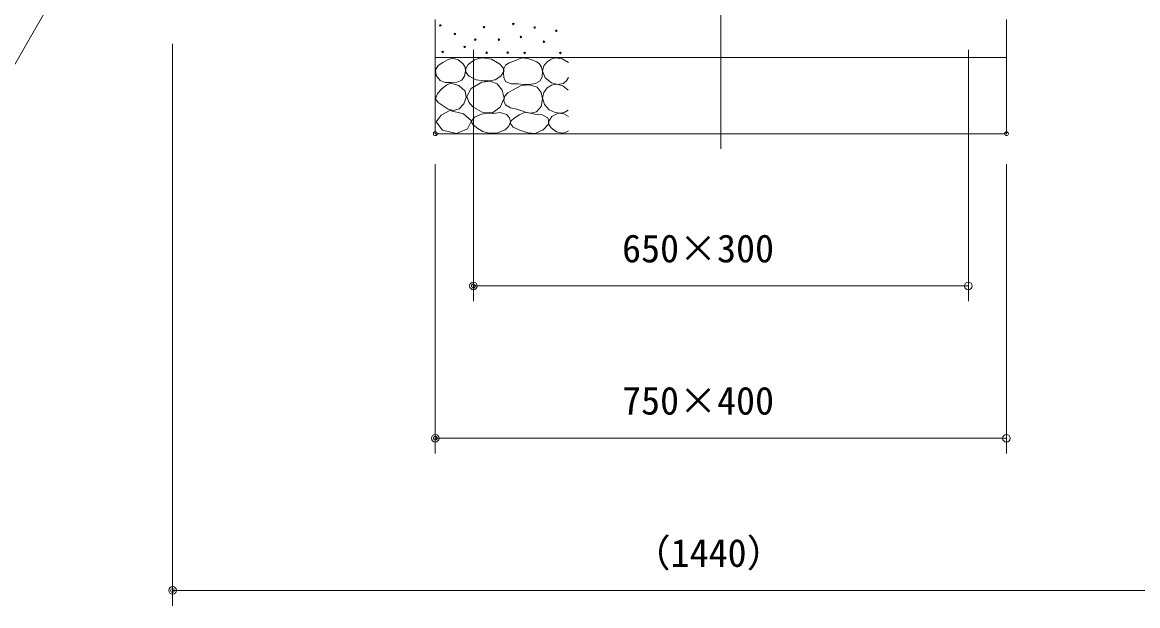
# Model space of a CAD drawing. Units: millimetres at full size, sheet at 1:10; details may follow other scales. Extents: x 5 to 8405, y -9 to 5949.
# Drawn here: x 1330 to 2794, y 1074 to 1841 of the extents above; entities that cross this region are included whole.
import ezdxf
from ezdxf.enums import TextEntityAlignment as Align

# ---------------------------------------------------------------- set-up
doc = ezdxf.new("R2010")
doc.units = ezdxf.units.MM
doc.header["$LTSCALE"] = 10
doc.header["$PDMODE"] = 32
doc.header["$PDSIZE"] = 5
doc.linetypes.add('USER2', pattern=[50.8, 31.75, -6.35, 6.35, -6.35])
doc.layers.add('LY_5', color=7, linetype='Continuous', lineweight=0)
doc.layers.add('LY_6', color=7, linetype='Continuous', lineweight=0)
doc.styles.add('ＭＳ ゴシック', font='')
doc.styles.get('ＭＳ ゴシック').set_extended_font_data('MS Gothic')

# ---------------------------------------------------------------- blocks, each defined once
blk = doc.blocks.new('-016-_DOTBLANK')
at = {"color": 7, "linetype": 'Continuous', "lineweight": 0}
blk.add_line((-0.5, 0), (-1, 0), dxfattribs=at)
blk.add_circle((0, 0), 0.5, dxfattribs=at)

msp = doc.modelspace()

# ---------------------------------------------------------------- linework, layer by layer
at = {"layer": 'LY_5', "linetype": 'USER2'}
msp.add_line((2247, 1674.48), (2247, 2639.73), dxfattribs=at)
at = {"layer": 'LY_5'}
for p, q in [((1872, 1844.48), (1872, 1694.48)), ((2622, 1844.48), (2622, 1694.48)), ((2622, 1794.48), (1872, 1794.48)), ((1881.77, 1787.86), (1875.92, 1783.83)), ((1887.99, 1791.34), (1881.77, 1787.86)), ((1894.45, 1793.88), (1887.99, 1791.34)), ((1901.91, 1791.42), (1894.45, 1793.88)), ((1908.07, 1786.6), (1901.91, 1791.42)), ((1923.33, 1791.27), (1915.36, 1785.48)), ((1928.97, 1793.36), (1923.33, 1791.27)), ((1933.87, 1793.98), (1928.97, 1793.36)), ((1945.64, 1792.34), (1933.87, 1793.98)), ((1956.31, 1786.14), (1945.64, 1792.34)), ((1968.8, 1787.48), (1964.03, 1784.34)), ((1974.95, 1789.71), (1968.8, 1787.48)), ((1980.43, 1791.95), (1974.95, 1789.71)), ((1985.69, 1794.18), (1980.43, 1791.95)), ((1993.01, 1793.14), (1985.69, 1794.18)), ((2000.19, 1790.96), (1993.01, 1793.14)), ((2004.84, 1788.97), (2000.19, 1790.96)), ((2008.25, 1786.48), (2004.84, 1788.97)), ((2019.12, 1788.73), (2014.65, 1783.42)), ((2024.27, 1792.43), (2019.12, 1788.73)), ((2029.89, 1794.12), (2024.27, 1792.43)), ((2038.57, 1792.64), (2029.89, 1794.12)), ((2047, 1787.78), (2038.57, 1792.64)), ((1875.92, 1783.83), (1872.27, 1778.36)), ((1872.27, 1778.36), (1873.28, 1770.78)), ((1911.03, 1781.66), (1908.07, 1786.6)), ((1910.56, 1770.02), (1911.88, 1776.46)), ((1911.88, 1776.46), (1911.03, 1781.66)), ((1915.36, 1785.48), (1911.71, 1778.57)), ((1911.71, 1778.57), (1912.58, 1774.61)), ((1912.58, 1774.61), (1916.3, 1770.19)), ((1961.01, 1780.79), (1956.31, 1786.14)), ((1958.23, 1769.94), (1961.98, 1776.14)), ((1961.98, 1776.14), (1961.01, 1780.79)), ((1962.14, 1779.95), (1961.71, 1774.31)), ((1961.71, 1774.31), (1962, 1768.18)), ((1964.03, 1784.34), (1962.14, 1779.95)), ((2011.31, 1781.99), (2008.25, 1786.48)), ((2012.9, 1776.28), (2011.31, 1781.99)), ((2012.56, 1769.77), (2012.9, 1776.28)), ((2014.65, 1783.42), (2012.78, 1776.69)), ((2012.78, 1776.69), (2016.45, 1767.92)), ((1873.28, 1770.78), (1878.29, 1764.42)), ((1878.29, 1764.42), (1885.15, 1761.83)), ((1886.58, 1758.14), (1881.14, 1753.96)), ((1885.15, 1761.83), (1892.86, 1761.57)), ((1891.91, 1760.93), (1886.58, 1758.14)), ((1903.08, 1757.73), (1891.91, 1760.93)), ((1892.86, 1761.57), (1900.48, 1762.17)), ((1900.48, 1762.17), (1906.81, 1764.73)), ((1911.24, 1750.48), (1903.08, 1757.73)), ((1906.81, 1764.73), (1910.56, 1770.02)), ((1916.3, 1770.19), (1925.79, 1765.42)), ((1933.06, 1762.08), (1919.31, 1754.03)), ((1925.79, 1765.42), (1935.76, 1763.97)), ((1944.24, 1763.35), (1933.06, 1762.08)), ((1935.76, 1763.97), (1943.12, 1763.8)), ((1943.12, 1763.8), (1950.63, 1765.32)), ((1953.06, 1759.92), (1944.24, 1763.35)), ((1950.63, 1765.32), (1958.23, 1769.94)), ((1959.97, 1751.78), (1953.06, 1759.92)), ((1962, 1768.18), (1964.39, 1763.04)), ((1964.39, 1763.04), (1971.76, 1760.17)), ((1971.76, 1760.17), (1980.86, 1759.81)), ((1980.86, 1759.81), (1988.14, 1759.23)), ((1995.7, 1758.69), (1984.69, 1757.57)), ((1988.14, 1759.23), (1995.36, 1758.92)), ((1995.36, 1758.92), (2003.47, 1760.3)), ((2005.77, 1755.4), (1995.7, 1758.69)), ((2003.47, 1760.3), (2009.86, 1764.11)), ((2009.86, 1764.11), (2012.56, 1769.77)), ((2016.45, 1767.92), (2024.5, 1761.48)), ((2024.77, 1758.36), (2018.8, 1754.51)), ((2024.5, 1761.48), (2032.8, 1759.1)), ((2031.47, 1759.58), (2024.77, 1758.36)), ((2039.54, 1757.12), (2031.47, 1759.58)), ((2032.8, 1759.1), (2040.03, 1760.22)), ((2040.03, 1760.22), (2044.08, 1763.59)), ((2044.08, 1763.59), (2047, 1768.14)), ((1874.69, 1747.14), (1872.27, 1740.34)), ((1881.14, 1753.96), (1874.69, 1747.14)), ((1912.76, 1741.96), (1911.24, 1750.48)), ((1919.31, 1754.03), (1913.33, 1743.16)), ((1913.33, 1743.16), (1915.97, 1735.97)), ((1962.25, 1741), (1959.97, 1751.78)), ((1963.06, 1743.24), (1962.07, 1737.71)), ((1967.41, 1748.01), (1963.06, 1743.24)), ((1973.61, 1751.62), (1967.41, 1748.01)), ((1979.19, 1754.77), (1973.61, 1751.62)), ((1984.69, 1757.57), (1979.19, 1754.77)), ((2011.09, 1748.77), (2005.77, 1755.4)), ((2012.8, 1740.27), (2011.09, 1748.77)), ((2014.41, 1748.73), (2012.78, 1741.52)), ((2018.8, 1754.51), (2014.41, 1748.73)), ((2046.68, 1751.66), (2039.54, 1757.12)), ((1872.27, 1740.34), (1875.9, 1735.51)), ((1875.9, 1735.51), (1882.41, 1731.15)), ((1882.41, 1731.15), (1889.05, 1726.86)), ((1903.36, 1727.26), (1909.66, 1733.68)), ((1909.66, 1733.68), (1912.76, 1741.96)), ((1915.97, 1735.97), (1921.17, 1729.65)), ((1921.17, 1729.65), (1933.76, 1722.79)), ((1947.12, 1721.81), (1957.4, 1729.26)), ((1957.4, 1729.26), (1962.25, 1741)), ((1962.07, 1737.71), (1964.15, 1732.16)), ((1964.15, 1732.16), (1970.86, 1728.4)), ((1970.86, 1728.4), (1979.01, 1726.75)), ((2004.69, 1722.97), (2010.87, 1730.2)), ((2010.87, 1730.2), (2012.8, 1740.27)), ((2012.78, 1741.52), (2015.44, 1732.91)), ((2015.44, 1732.91), (2021.65, 1726)), ((1879.78, 1718.98), (1872.96, 1710.17)), ((1891.1, 1725), (1879.78, 1718.98)), ((1889.05, 1726.86), (1895.72, 1724.81)), ((1908.88, 1720.37), (1891.1, 1725)), ((1895.72, 1724.81), (1903.36, 1727.26)), ((1919.66, 1711.26), (1908.88, 1720.37)), ((1923.59, 1715.99), (1919.28, 1710.58)), ((1932.52, 1720.04), (1923.59, 1715.99)), ((1940.66, 1721.48), (1932.52, 1720.04)), ((1933.76, 1722.79), (1947.12, 1721.81)), ((1948.2, 1720.86), (1940.66, 1721.48)), ((1957.1, 1722.31), (1948.2, 1720.86)), ((1965.5, 1719.77), (1957.1, 1722.31)), ((1969.57, 1715.19), (1965.5, 1719.77)), ((1970.63, 1710.04), (1969.57, 1715.19)), ((1975.1, 1714.31), (1972.07, 1711.79)), ((1982.04, 1719.09), (1975.1, 1714.31)), ((1979.01, 1726.75), (1985.43, 1724.59)), ((1990.5, 1722.69), (1982.04, 1719.09)), ((1985.43, 1724.59), (1991.72, 1722.43)), ((1996.44, 1721.23), (1990.5, 1722.69)), ((1991.72, 1722.43), (1998.09, 1721.4)), ((2002.67, 1719.98), (1996.44, 1721.23)), ((1998.09, 1721.4), (2004.69, 1722.97)), ((2012.33, 1719.17), (2002.67, 1719.98)), ((2019.97, 1715.39), (2012.33, 1719.17)), ((2021.32, 1711), (2019.97, 1715.39)), ((2024.98, 1716.91), (2020.7, 1710.15)), ((2021.65, 1726), (2029.29, 1722.12)), ((2033.69, 1721.24), (2024.98, 1716.91)), ((2029.29, 1722.12), (2036.86, 1721.24)), ((2040.98, 1720.44), (2033.69, 1721.24)), ((2036.86, 1721.24), (2042.01, 1722.68)), ((2047, 1717.12), (2040.98, 1720.44)), ((2042.01, 1722.68), (2046.68, 1725.36)), ((1872.96, 1710.17), (1881.45, 1698.9)), ((1899.89, 1694.78), (1914.24, 1700.89)), ((1914.24, 1700.89), (1919.66, 1711.26)), ((1919.28, 1710.58), (1921.96, 1705.9)), ((1921.96, 1705.9), (1927.93, 1701.39)), ((1927.93, 1701.39), (1934.4, 1697.55)), ((1953.56, 1695.41), (1963.88, 1699.5)), ((1963.88, 1699.5), (1968.58, 1704.31)), ((1968.58, 1704.31), (1970.63, 1710.04)), ((1972.07, 1711.79), (1970.23, 1708.36)), ((1970.23, 1708.36), (1974.2, 1702.87)), ((1974.2, 1702.87), (1984.02, 1698.63)), ((2002.94, 1694.85), (2013.78, 1699.35)), ((2013.78, 1699.35), (2020.51, 1707.01)), ((2020.51, 1707.01), (2021.32, 1711)), ((2020.7, 1710.15), (2021.31, 1706.48)), ((2021.31, 1706.48), (2024.19, 1702.23)), ((2024.19, 1702.23), (2031.35, 1696.76)), ((2622, 1694.48), (1872, 1694.48)), ((1881.45, 1698.9), (1899.89, 1694.78)), ((1934.4, 1697.55), (1941.71, 1695.18)), ((1941.71, 1695.18), (1953.56, 1695.41)), ((1984.02, 1698.63), (1993.76, 1695.41)), ((1993.76, 1695.41), (2002.94, 1694.85)), ((2031.35, 1696.76), (2038.76, 1694.94)), ((2038.76, 1694.94), (2043.06, 1696)), ((2043.06, 1696), (2047, 1698.11))]:
    msp.add_line(p, q, dxfattribs=at)
for centre in [(1878.61, 1836.66), (1935.96, 1834.44), (1974.42, 1838.57), (2002.53, 1833.98), (1897.62, 1825.25), (1924.55, 1817.97), (1955.5, 1818.03), (1984.42, 1821.55), (2014.69, 1815.33), (2030.91, 1829.65), (1881.77, 1801.81), (1910.61, 1808.46), (1939.44, 1800.86), (1967.12, 1801), (1989.28, 1800.46), (2036.31, 1800.46)]:
    msp.add_circle(centre, 1, dxfattribs=at)
at = {"layer": 'LY_6'}
for p, q in [((1361, 1856.96), (1151.72, 1494.48)), ((1527, 1812.48), (1527, 1074.48)), ((1922, 1804.48), (1922, 1474.48)), ((2572, 1804.48), (2572, 1474.48)), ((1872, 1654.48), (1872, 1274.48)), ((2622, 1654.48), (2622, 1274.48)), ((2572, 1494.48), (1922, 1494.48)), ((2622, 1294.48), (1872, 1294.48)), ((2967, 1094.48), (1527, 1094.48))]:
    msp.add_line(p, q, dxfattribs=at)
for p in [(1872, 1694.48), (2622, 1694.48), (1922, 1494.48), (1872, 1294.48), (1527, 1094.48)]:
    msp.add_point(p, dxfattribs=at)

# ---------------------------------------------------------------- block references
at = {"layer": 'LY_6', "xscale": 10, "yscale": 10, "rotation": 180}
for p in [(1922, 1494.48), (1872, 1294.48), (1527, 1094.48)]:
    msp.add_blockref('-016-_DOTBLANK', p, dxfattribs=at)
at = {"layer": 'LY_6', "xscale": 10, "yscale": 10}
for p in [(2572, 1494.48), (2622, 1294.48)]:
    msp.add_blockref('-016-_DOTBLANK', p, dxfattribs=at)

# ---------------------------------------------------------------- texts
at = {"layer": 'LY_6', "style": 'ＭＳ ゴシック'}
for s, p in [('650×300', (2117.31, 1514.48)), ('750×400', (2117.31, 1314.48)), ('（1440）', (2131.06, 1114.48))]:
    msp.add_text(s, height=36.66, dxfattribs=at).set_placement(p, align=Align.BOTTOM_LEFT)

doc.saveas('drawing.dxf')
